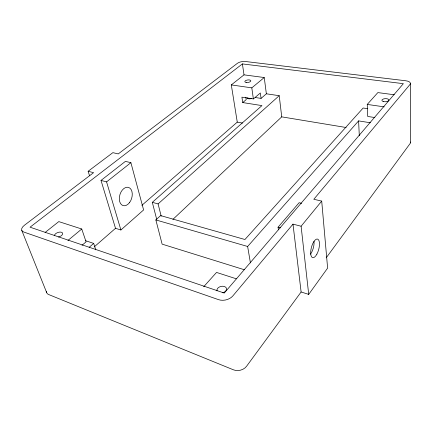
<?xml version="1.0" encoding="UTF-8"?>
<svg xmlns="http://www.w3.org/2000/svg" width="432" height="432" viewBox="0 0 432 432"><rect width="100%" height="100%" fill="white"/><g stroke="black" fill="none" stroke-linecap="round" stroke-linejoin="round"><path stroke-width="0.65" d="M410.368 142.862L410.4 83.695M321.71 201.101L301.104 226.228L292.988 224.132L301.115 291.989L308.713 294.386L327.623 268.105L321.71 201.101L313.816 199.271L409.995 84.478A7.058 3.008 -2.7 0 0 405.832 80.779L245.522 61.517A5.967 2.349 -8.7 0 0 237.416 63.304L118.26 153.911L112.871 152.658L88.133 171.266L89.532 175.738M301.115 291.989L246.575 366.26A9.499 7.274 -13.8 0 1 233.512 369.846L48.692 294.543A8.267 4.779 -22.7 0 1 46.516 291.503M326.203 257.818L409.984 143.716A6.68 3.316 -1.3 0 0 410.297 141.998M292.988 224.132L232.805 295.963A10.292 6.955 -12.6 0 1 218.603 299.673L23.749 232.027A8.834 4.439 -20.2 0 1 24.392 225.283L93.582 172.67L88.133 171.266M278.424 229.856L278.062 227.2L299.122 202.711L301.666 203.315M250.43 262.921L247.633 246.478L358.598 120.895L370.381 122.764M203.72 286.713L216.535 272.43L236.255 278.78M374.863 117.553L367.713 116.456L367.243 104.425L377.854 92.594L394.249 94.765M172.924 219.37L281.729 116.861L346.167 127.521M244.296 269.73L162.13 244.139L155.855 219.937L160.591 215.595L244.939 239.512L363.145 108.022L367.778 108.702M156.773 219.613L152.312 202.333L158.09 203.909L279.223 95.693L281.729 116.861M120.895 229.981L143.608 209.941L130.896 162.68L125.41 161.374L101.012 180.419L115.522 228.312L120.895 229.981L106.569 181.883L101.012 180.419M152.312 202.333L261.943 105.608L242.73 102.568L241.909 97.168L253.379 98.923L260.329 92.988L261.058 98.393L255.42 97.535M94.187 246.92L115.522 228.312M141.853 205.346L237.265 122.121L242.514 123.05M89.17 247.304L93.674 243.405L95.785 249.799M261.058 98.393L266.36 93.803L279.223 95.693M82.026 245.306L86.087 241.839L81.745 229.003L58.795 221.611L45.144 232.427M242.73 102.568L246.208 99.63L245.857 97.238M67.975 240.43L81.745 229.003M237.265 122.121L231.309 84.92L251.807 87.858L264.249 77.533L266.36 93.803M231.309 84.92L244.015 74.849L264.249 77.533M106.569 181.883L130.896 162.68M242.401 63.92L30.035 227.194L224.262 293.063L403.358 83.668L242.401 63.92L244.015 74.849M367.243 104.425L384.188 106.855M278.062 227.2L280.476 227.837M155.855 219.937L247.633 246.478M85.504 240.678L93.674 243.405M21.762 230.396L46.732 292.756M158.09 203.909L161.174 216.113M251.807 87.858L253.379 98.923M301.104 226.228L308.713 294.386M358.598 120.895L359.3 135.713M314.021 241.31A9.563 3.839 -75.3 0 1 310.462 254.227M251.921 98.334A2.975 1.301 -8.5 0 1 248.805 98.809A2.975 1.301 -8.5 0 1 247.234 97.794M54.427 235.645A4.298 2.263 -19.7 0 1 58.601 232.281A4.298 2.263 -19.7 0 1 62.662 233.658A4.298 2.263 -19.7 0 1 58.504 237.028M217.01 290.817A4.887 3.278 -12.7 0 1 220.806 286.465A4.887 3.278 -12.7 0 1 226.465 288.387A4.887 3.278 -12.7 0 1 222.696 292.75M316.867 254.162A9.607 3.791 -75.3 0 0 317.666 239.123A9.607 3.791 -75.3 0 0 310.705 251.813A9.607 3.791 -75.3 0 0 316.867 254.162M383.708 101.628A3.483 1.555 -3 0 0 388.876 100.024A3.483 1.555 -3 0 0 383.616 98.933A3.483 1.555 -3 0 0 383.708 101.628M246.267 82.496A3.019 1.258 -8.6 0 0 250.819 80.881A3.019 1.258 -8.6 0 0 246.397 80.282A3.019 1.258 -8.6 0 0 246.267 82.496M129.427 202.738A9.499 6.156 -73.6 0 0 128.633 187.434A9.499 6.156 -73.6 0 0 119.324 199.319A9.499 6.156 -73.6 0 0 129.427 202.738"/></g></svg>
